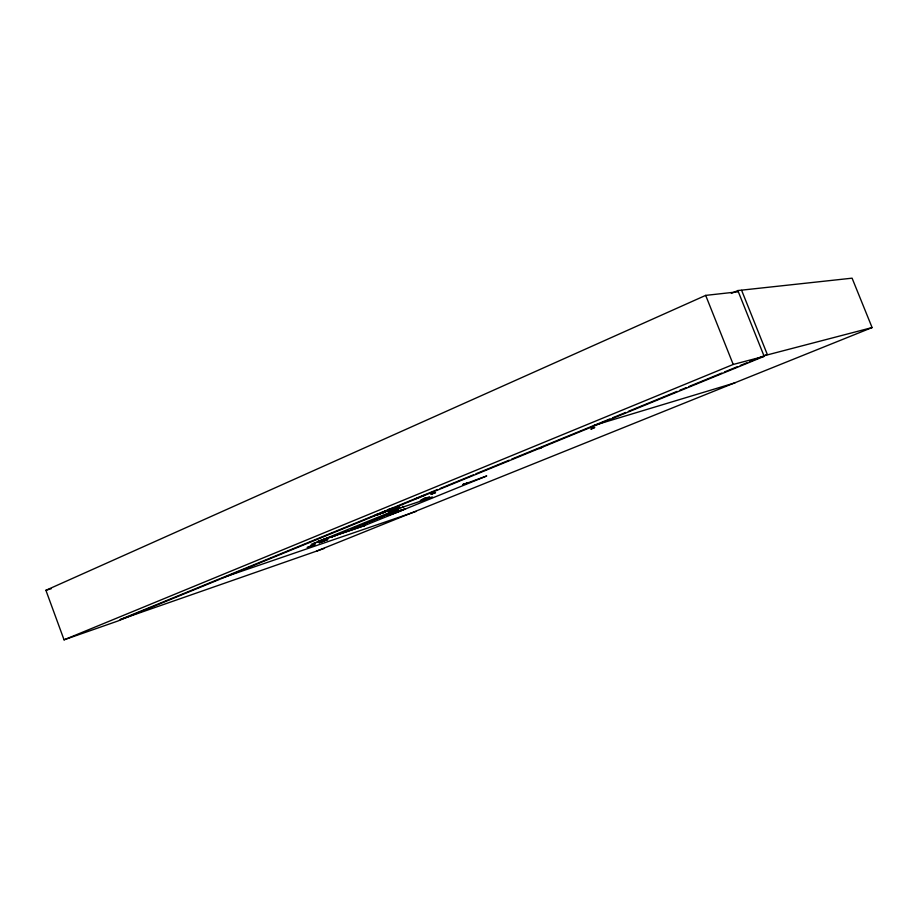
<?xml version="1.0" encoding="UTF-8"?>
<svg xmlns="http://www.w3.org/2000/svg" width="918" height="918" viewBox="0 0 918 918"><rect width="100%" height="100%" fill="white"/><g stroke="black" fill="none" stroke-linecap="round" stroke-linejoin="round"><path stroke-width="1.38" d="M352.133 528.779L355.358 527.219M376.793 514.401L374.028 515.755M423.531 499.484L424.977 498.313M405.561 508.744L388.899 515.136M389.358 511.085L397.219 507.975M423.6 495.777L424.116 495.341L415.418 498.899M398.458 511.808L389.393 514.837M377.642 514.723L386.788 510.993M397.207 511.567L405.343 508.824M388.521 511.567L389.381 511.085M316.021 542.607L311.168 544.328M397.655 507.952L397.173 508.124M370.034 521.447L374.395 519.944M362.403 524.568L366.982 522.962M386.421 510.856L381.808 512.428M379.559 517.568L383.85 516.088M379.822 517.396L384.091 515.973M395.096 508.801L399.927 507.206L395.383 508.629M432.607 497.189L402.772 507.126L402.532 506.484M420.455 500.505L428.006 497.717L420.467 500.562M424.173 499.151L425.837 498.244M429.693 496.718L422.188 499.495M466.987 483.166L462.741 484.635L465.311 483.556L463.131 484.681L464.772 483.97L464.015 484.268M463.269 484.486L464.921 483.614M319.051 542.79L327.841 539.382L326.98 539.83M387.201 511.131L386.742 511.142M397.976 507.941L394.809 509.283M381.739 512.841L390.907 508.905M381.659 512.944L384.768 511.406M388.084 515.457L391.504 514.023L388.417 515.4M319.659 541.035L325.224 538.705M372.467 520.632L378.618 518.131M731.348 293.427L737.842 290.558L764.166 356.333L117.779 621.05L64.053 639.823L45.9 590.297L705.678 295.389L738.324 291.763M364.825 523.753L370.734 521.344M433.078 493.494L432.504 493.723M381.968 516.754L388.165 514.241M387.224 511.131L379.455 514.172M431.712 497.43L431.196 497.636M322.7 539.807L317.605 541.7M397.701 507.929L398.355 507.665M378.755 514.16L379.708 513.759M375.565 515.021L383.093 512.233M327.003 539.818L321.793 541.861M64.053 639.823L733.218 364.457L764.166 356.333M120.224 619.547L219.368 578.925M437.599 489.489L220.699 578.386L416.106 511.418M440.181 488.479L473.355 474.881M475.949 473.78L509.169 460.205M511.659 459.138L609.896 418.929M612.535 417.839L625.709 412.446M628.348 411.367L677.105 391.389M679.745 390.299L686.32 387.614M688.959 386.524L721.904 373.041M724.486 371.974L737.716 366.557M740.264 365.502L746.85 362.805M749.478 361.726L767.299 354.44L741.629 290.34M393.271 508.056L388.486 509.559L393.57 507.998M431.162 494.033L435.534 492.656M435.235 492.714L430.886 494.125M313.795 543.41L404.012 506.621M331.731 536.961L337.514 534.586L331.605 537.007M430.829 497.82L432.034 497.326M389.45 514.895L397.953 511.418M397.643 512.072L405.722 508.779M364.01 525.796L486.724 475.96L464.233 484.188M316.871 551.007L872.1 327.565L852.088 278.177L737.842 290.558M354.096 527.93L394.763 511.383L393.925 511.659M384.401 512.29L381.819 513.288M394.82 509.283L391.068 510.706M390.643 512.829L398.148 510.052M401.35 510.052L394.132 512.841M314.22 544.787L307.128 547.415M392.709 509.742L393.994 509.249M322.803 541.207L323.974 540.759M423.324 498.738L425.826 497.808M310.858 546.095L311.558 546.049M321.805 541.849L319.361 542.722M388.532 511.59L391.079 510.706M120.465 619.547L324.238 548.436M385.847 511.418L386.742 511.108M379.478 514.16L377.654 514.746M389.117 511.383L390.001 511.085M324.18 539.21L365.112 525.348M317.284 541.712L364.825 525.521M376.437 518.796L381.016 517.282L376.38 518.888M368.784 521.929L374.716 519.875M467.01 483.189L463.211 484.52M45.9 590.297L51.351 588.656M594.084 425.401L735.02 382.829M763.948 355.794L872.1 327.565M390.655 512.887L398.102 510.041M308.15 547.254L315.161 544.546M705.678 295.389L733.218 364.457M402.91 506.266L403.163 506.908M423.209 499.679L425.091 498.623L423.209 499.679M540.828 447.72L539.107 448.615L542.722 447.009L540.828 447.72M592.798 428.201L590.859 429.188L594.772 427.467L592.798 428.201M390.529 513.369L385.996 514.849L390.575 513.391"/></g></svg>
